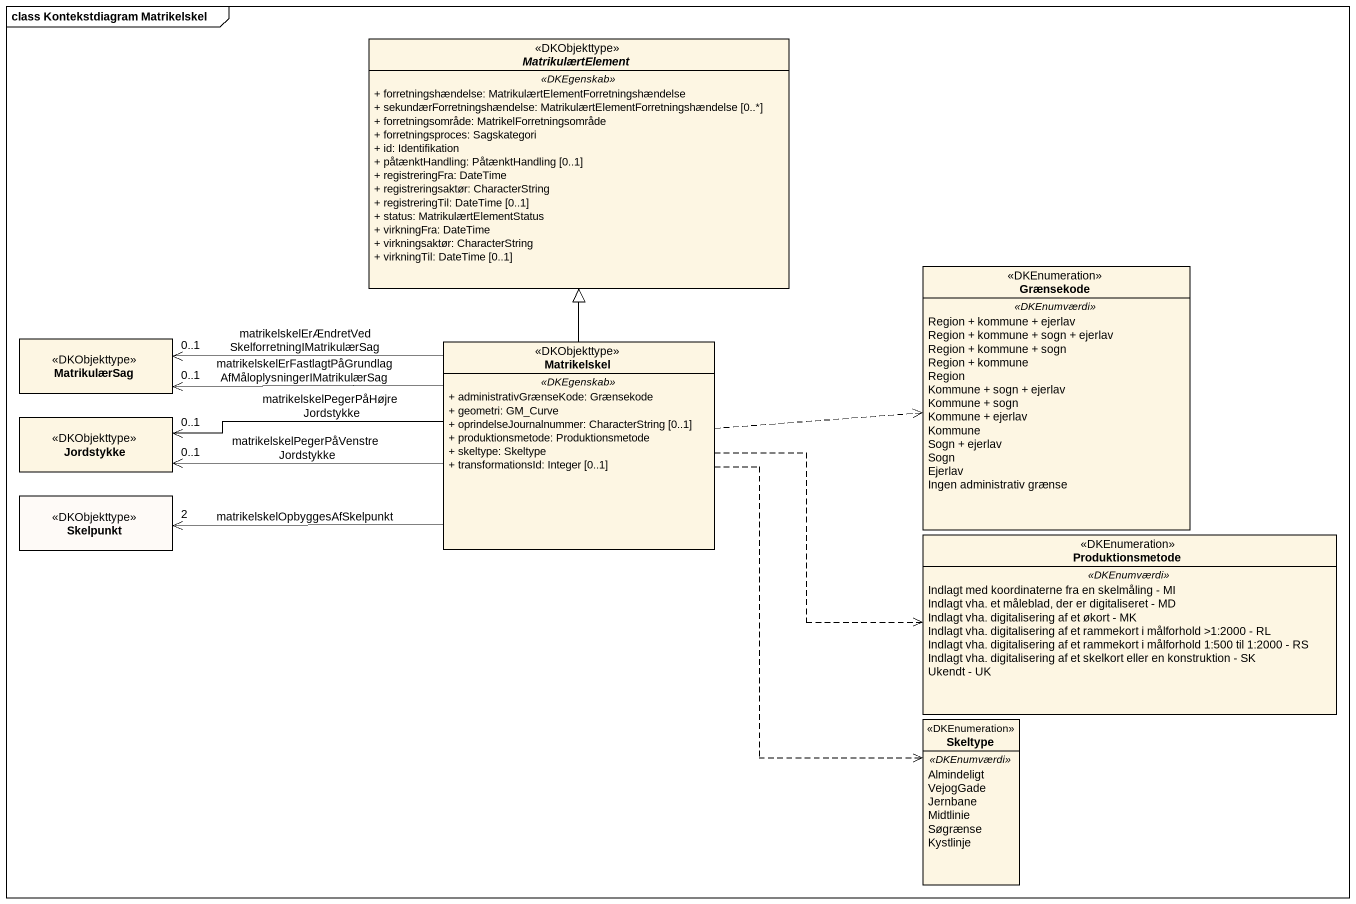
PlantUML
@startuml
mainframe class Kontekstdiagram Matrikelskel
hide circle
hide empty members
skinparam classAttributeIconSize 0
abstract class MatrikulærtElement <<DKObjekttype>> {
  .. <<DKEgenskab>> ..
  + forretningshændelse: MatrikulærtElementForretningshændelse
  + sekundærForretningshændelse: MatrikulærtElementForretningshændelse [0..*]
  + forretningsområde: MatrikelForretningsområde
  + forretningsproces: Sagskategori
  + id: Identifikation
  + påtænktHandling: PåtænktHandling [0..1]
  + registreringFra: DateTime
  + registreringsaktør: CharacterString
  + registreringTil: DateTime [0..1]
  + status: MatrikulærtElementStatus
  + virkningFra: DateTime
  + virkningsaktør: CharacterString
  + virkningTil: DateTime [0..1]
}
enum Grænsekode <<DKEnumeration>> {
  .. <<DKEnumværdi>> ..
  Region + kommune + ejerlav
  Region + kommune + sogn + ejerlav
  Region + kommune + sogn
  Region + kommune
  Region
  Kommune + sogn + ejerlav
  Kommune + sogn
  Kommune + ejerlav
  Kommune
  Sogn + ejerlav
  Sogn
  Ejerlav
  Ingen administrativ grænse
}
class MatrikulærSag <<DKObjekttype>>
class Matrikelskel <<DKObjekttype>> {
  .. <<DKEgenskab>> ..
  + administrativGrænseKode: Grænsekode
  + geometri: GM_Curve
  + oprindelseJournalnummer: CharacterString [0..1]
  + produktionsmetode: Produktionsmetode
  + skeltype: Skeltype
  + transformationsId: Integer [0..1]
}
class Jordstykke <<DKObjekttype>>
class Skelpunkt <<DKObjekttype>> #FEFAF7
enum Produktionsmetode <<DKEnumeration>> {
  .. <<DKEnumværdi>> ..
  Indlagt med koordinaterne fra en skelmåling - MI
  Indlagt vha. et måleblad, der er digitaliseret - MD
  Indlagt vha. digitalisering af et økort - MK
  Indlagt vha. digitalisering af et rammekort i målforhold >1:2000 - RL
  Indlagt vha. digitalisering af et rammekort i målforhold 1:500 til 1:2000 - RS
  Indlagt vha. digitalisering af et skelkort eller en konstruktion - SK
  Ukendt - UK
}
enum Skeltype <<DKEnumeration>> {
  .. <<DKEnumværdi>> ..
  Almindeligt
  VejogGade
  Jernbane
  Midtlinie
  Søgrænse
  Kystlinje
}
Matrikelskel -up-|> MatrikulærtElement
Matrikelskel .right.> Grænsekode
Matrikelskel -left-> "0..1" MatrikulærSag : matrikelskelErÆndretVedSkelforretningIMatrikulærSag
Matrikelskel -left-> "0..1" MatrikulærSag : matrikelskelErFastlagtPåGrundlagAfMåloplysningerIMatrikulærSag
Matrikelskel -left-> "0..1" Jordstykke : matrikelskelPegerPåVenstreJordstykke
Matrikelskel -left-> "0..1" Jordstykke : matrikelskelPegerPåHøjreJordstykke
Matrikelskel -left-> "2" Skelpunkt : matrikelskelOpbyggesAfSkelpunkt
Matrikelskel .right.> Produktionsmetode
Matrikelskel ..> Skeltype
@enduml
